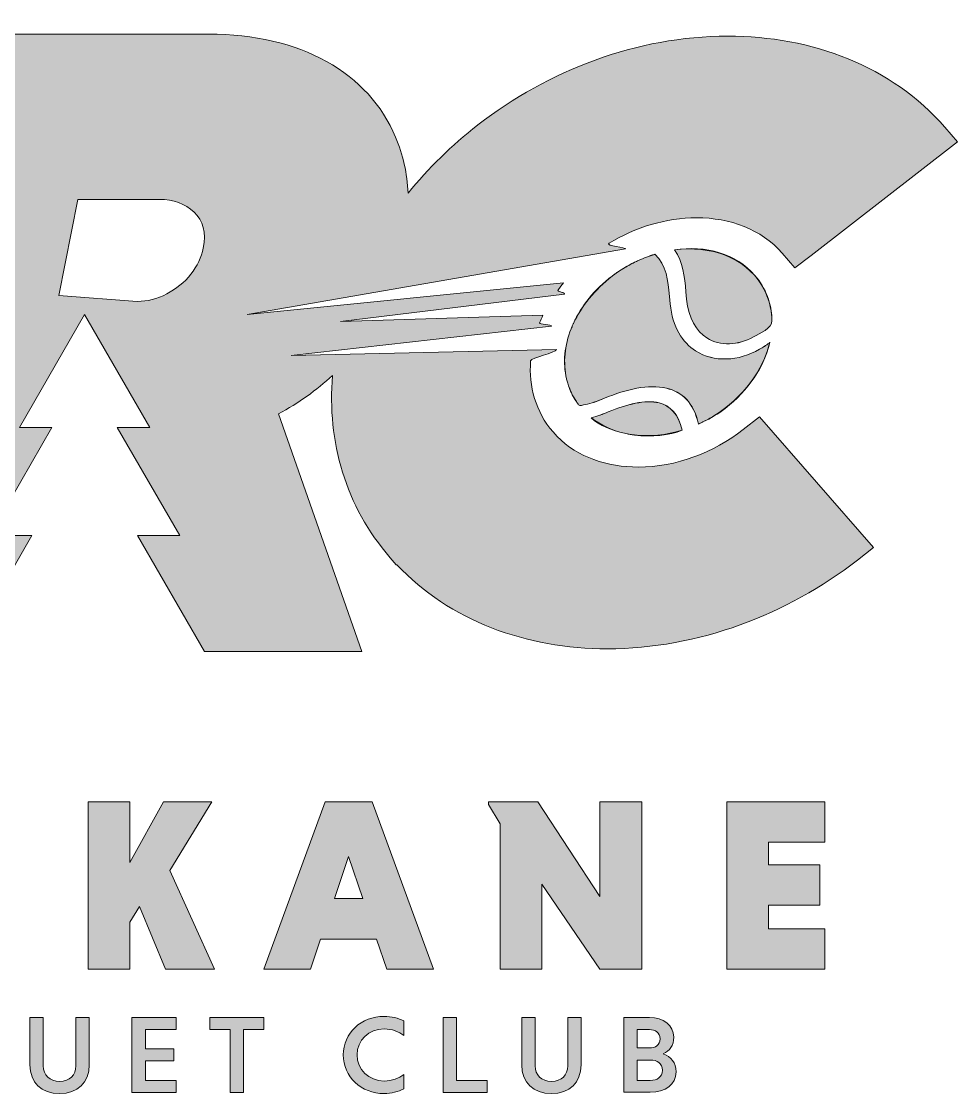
# Model space of a CAD drawing. Extents: x 0 to 523, y 0 to 348.
# Drawn here: x 219.6 to 523.2, y 0.4 to 348.1 of the extents above; entities that cross this region are included whole.
import ezdxf

# ---------------------------------------------------------------- set-up
doc = ezdxf.new("R2010")
doc.units = 0
doc.header["$MEASUREMENT"] = 0
doc.layers.add('Layer 2', color=7, linetype='Continuous', lineweight=0)

# ---------------------------------------------------------------- blocks, each defined once
blk = doc.blocks.new('Block_0')
at = {"layer": 'Layer 2', "true_color": 0x000000, "transparency": 33554687}
h = blk.add_hatch(color=18, dxfattribs=at)
h.dxf.hatch_style = 2
edge = h.paths.add_edge_path()
edge.add_spline(control_points=[(278.6, 274.58), (278.02, 271.63), (276.69, 268.83), (274.58, 266.17), (272.47, 263.51), (269.84, 261.37), (266.76, 259.76), (263.68, 258.15), (260.49, 257.34), (257.22, 257.34), (257.22, 257.34), (231.79, 259.26), (231.79, 259.26), (231.79, 259.26), (237.94, 290.4), (237.94, 290.4), (237.94, 290.4), (264.37, 290.4), (264.37, 290.4), (268.88, 290.4), (272.65, 289.02), (275.64, 286.27), (278.63, 283.51), (279.6, 279.62), (278.6, 274.58), (278.6, 274.58), (278.6, 274.58), (278.6, 274.58)], knot_values=[0, 0, 0, 0, 1, 1, 1, 2, 2, 2, 3, 3, 3, 4, 4, 4, 5, 5, 5, 6, 6, 6, 7, 7, 7, 8, 8, 8, 9, 9, 9, 9], degree=3, periodic=0)
edge = h.paths.add_edge_path()
edge.add_spline(control_points=[(453.63, 215.75), (444.1, 208.34), (432.01, 203.6), (419.66, 203.6), (409.61, 203.6), (400.06, 206.77), (393.33, 213.51), (393.33, 213.51), (392.01, 215.03), (392.01, 215.03), (386.32, 221.56), (384.12, 229.73), (384.74, 238.03), (384.83, 239.2), (392.9, 240.56), (393.1, 241.74), (393.1, 241.74), (307.15, 239.79), (307.15, 239.79), (307.15, 239.79), (391.51, 249.32), (391.51, 249.32), (391.7, 249.84), (387.47, 249.86), (387.67, 250.38), (388, 251.21), (388.37, 252.04), (388.75, 252.86), (388.75, 252.86), (323.06, 250.84), (323.06, 250.84), (323.06, 250.84), (395.74, 259.66), (395.74, 259.66), (396.15, 260.28), (393.19, 260.47), (393.64, 261.08), (394.21, 261.86), (394.8, 262.63), (395.41, 263.38), (395.41, 263.38), (292.87, 253.07), (292.87, 253.07), (292.87, 253.07), (415.55, 274.41), (415.55, 274.41), (415.89, 274.66), (408.87, 275.39), (410.17, 276.18), (418.65, 281.34), (428.55, 284.45), (438.61, 284.45), (449.37, 284.45), (459.51, 280.77), (466.26, 273.02), (466.26, 273.02), (470.41, 268.25), (470.41, 268.25), (470.41, 268.25), (475.71, 272.2), (475.71, 272.2), (475.71, 272.2), (523.17, 309.12), (523.17, 309.12), (523.17, 309.12), (519.04, 313.86), (519.04, 313.86), (501.86, 333.59), (476.1, 343.36), (448.63, 343.36), (419.18, 343.36), (390.45, 332.25), (367.68, 314.59), (367.68, 314.59), (367.56, 314.5), (367.56, 314.5), (359.15, 307.98), (351.56, 300.54), (345.04, 292.4), (344.71, 298.88), (343.36, 304.95), (340.98, 310.59), (336.55, 321.09), (329.05, 329.26), (318.54, 335.15), (308.02, 341.04), (295.29, 343.99), (280.34, 343.99), (280.34, 343.99), (184.47, 343.99), (184.47, 343.99), (184.47, 343.99), (162.23, 231.44), (162.23, 231.44), (161.94, 232.35), (161.61, 233.24), (161.25, 234.11), (157.96, 242.09), (152.2, 248.98), (144.02, 254.73), (135.83, 260.48), (125.05, 265.8), (111.69, 270.74), (111.69, 270.74), (107.55, 272.31), (107.55, 272.31), (101.07, 274.78), (96.43, 276.68), (93.56, 277.96), (90.69, 279.24), (88.57, 280.43), (87.2, 281.57), (85.84, 282.71), (85.45, 283.97), (85.55, 285.42), (85.82, 289.24), (87.47, 290.46), (89.56, 291.98), (91.65, 293.5), (95.03, 294.26), (99.74, 294.26), (107.52, 294.26), (115.03, 292.59), (122.21, 289.27), (123.04, 288.89), (127.09, 286.87), (130.52, 285.16), (130.52, 285.16), (167.42, 331.84), (167.42, 331.84), (162.31, 335.26), (156.88, 338.17), (151.15, 340.58), (139.14, 345.61), (124.63, 348.13), (107.63, 348.13), (90.63, 348.13), (75.32, 345.28), (63.18, 339.58), (51.04, 333.88), (41.64, 326.47), (34.98, 317.35), (28.31, 308.23), (23.9, 298.35), (21.8, 287.71), (18.16, 269.28), (21.5, 255.12), (31.79, 245.24), (42.07, 235.36), (54.92, 228.05), (70.37, 223.3), (79.37, 220.64), (85.91, 218.22), (89.97, 215.99), (94.04, 213.76), (95.79, 212.9), (97.23, 210.19), (98.06, 208.62), (98.14, 206.77), (97.75, 204.78), (96.47, 198.32), (89.64, 195.09), (77.24, 195.09), (68.94, 195.09), (61.25, 196.85), (54.1, 200.31), (51.43, 201.6), (43.85, 205.76), (38.51, 208.98), (38.51, 208.98), (0, 161.7), (0, 161.7), (18.48, 147.27), (41.15, 140.05), (68.03, 140.05), (84.62, 140.05), (99.66, 142.81), (113.15, 148.32), (126.63, 153.83), (137.68, 161.53), (146.24, 171.41), (148.26, 173.74), (150.11, 176.15), (151.79, 178.65), (151.79, 178.65), (144.9, 143.76), (144.9, 143.76), (144.9, 143.76), (169.66, 143.76), (169.66, 143.76), (169.66, 143.76), (182.13, 165.36), (182.13, 165.36), (182.13, 165.36), (175.26, 165.36), (175.26, 165.36), (175.26, 165.36), (188.99, 189.15), (188.99, 189.15), (188.99, 189.15), (202.72, 165.36), (202.72, 165.36), (202.72, 165.36), (195.85, 165.36), (195.85, 165.36), (195.85, 165.36), (204.82, 149.82), (204.82, 149.82), (204.82, 149.82), (223.03, 181.37), (223.03, 181.37), (223.03, 181.37), (209.29, 181.37), (209.29, 181.37), (209.29, 181.37), (229.55, 216.45), (229.55, 216.45), (229.55, 216.45), (218.97, 216.45), (218.97, 216.45), (218.97, 216.45), (240.13, 253.1), (240.13, 253.1), (240.13, 253.1), (261.29, 216.45), (261.29, 216.45), (261.29, 216.45), (250.71, 216.45), (250.71, 216.45), (250.71, 216.45), (270.97, 181.37), (270.97, 181.37), (270.97, 181.37), (257.23, 181.37), (257.23, 181.37), (257.23, 181.37), (278.95, 143.76), (278.95, 143.76), (278.95, 143.76), (330.04, 143.76), (330.04, 143.76), (330.04, 143.76), (303.02, 220.85), (303.02, 220.85), (309.5, 224.4), (315.32, 228.54), (320.48, 233.27), (318.79, 211.93), (324.65, 190.94), (339.24, 174.18), (339.24, 174.18), (341.2, 171.94), (341.2, 171.94), (341.2, 171.94), (341.38, 171.94), (341.38, 171.94), (358.51, 153.73), (383.27, 144.68), (409.66, 144.68), (439.14, 144.68), (467.94, 155.74), (490.71, 173.46), (490.71, 173.46), (495.89, 177.49), (495.89, 177.49), (495.89, 177.49), (458.96, 219.9), (458.96, 219.9), (458.96, 219.9), (453.63, 215.76), (453.63, 215.76), (453.63, 215.76), (453.63, 215.75), (453.63, 215.75)], knot_values=[0, 0, 0, 0, 1, 1, 1, 2, 2, 2, 3, 3, 3, 4, 4, 4, 5, 5, 5, 6, 6, 6, 7, 7, 7, 8, 8, 8, 9, 9, 9, 10, 10, 10, 11, 11, 11, 12, 12, 12, 13, 13, 13, 14, 14, 14, 15, 15, 15, 16, 16, 16, 17, 17, 17, 18, 18, 18, 19, 19, 19, 20, 20, 20, 21, 21, 21, 22, 22, 22, 23, 23, 23, 24, 24, 24, 25, 25, 25, 26, 26, 26, 27, 27, 27, 28, 28, 28, 29, 29, 29, 30, 30, 30, 31, 31, 31, 32, 32, 32, 33, 33, 33, 34, 34, 34, 35, 35, 35, 36, 36, 36, 37, 37, 37, 38, 38, 38, 39, 39, 39, 40, 40, 40, 41, 41, 41, 42, 42, 42, 43, 43, 43, 44, 44, 44, 45, 45, 45, 46, 46, 46, 47, 47, 47, 48, 48, 48, 49, 49, 49, 50, 50, 50, 51, 51, 51, 52, 52, 52, 53, 53, 53, 54, 54, 54, 55, 55, 55, 56, 56, 56, 57, 57, 57, 58, 58, 58, 59, 59, 59, 60, 60, 60, 61, 61, 61, 62, 62, 62, 63, 63, 63, 64, 64, 64, 65, 65, 65, 66, 66, 66, 67, 67, 67, 68, 68, 68, 69, 69, 69, 70, 70, 70, 71, 71, 71, 72, 72, 72, 73, 73, 73, 74, 74, 74, 75, 75, 75, 76, 76, 76, 77, 77, 77, 78, 78, 78, 79, 79, 79, 80, 80, 80, 81, 81, 81, 82, 82, 82, 83, 83, 83, 84, 84, 84, 85, 85, 85, 86, 86, 86, 87, 87, 87, 88, 88, 88, 89, 89, 89, 90, 90, 90, 91, 91, 91, 91], degree=3, periodic=0)
h = blk.add_hatch(color=18, dxfattribs=at)
edge = h.paths.add_edge_path()
edge.add_spline(control_points=[(426.39, 224.41), (421.92, 225.51), (415.95, 223.96), (409.92, 221.49), (408.18, 220.78), (406.33, 220.07), (404.43, 219.55), (404.41, 219.55), (404.38, 219.55), (404.36, 219.53), (407.23, 217.09), (411.06, 215.44), (415.17, 214.55), (415.45, 214.49), (415.72, 214.44), (416, 214.38), (416.12, 214.35), (416.24, 214.32), (416.35, 214.31), (416.58, 214.27), (416.83, 214.23), (417.06, 214.19), (417.5, 214.12), (417.94, 214.05), (418.39, 214), (423.99, 213.27), (429.74, 213.85), (433.9, 215.54), (433.9, 215.54), (433.9, 215.54), (433.92, 215.54), (432.66, 220.88), (429.93, 223.53), (426.39, 224.39), (426.39, 224.39), (426.39, 224.41), (426.39, 224.41)], knot_values=[0, 0, 0, 0, 1, 1, 1, 2, 2, 2, 3, 3, 3, 4, 4, 4, 5, 5, 5, 6, 6, 6, 7, 7, 7, 8, 8, 8, 9, 9, 9, 10, 10, 10, 11, 11, 11, 12, 12, 12, 12], degree=3, periodic=0)
edge = h.paths.add_edge_path()
edge.add_spline(control_points=[(462.26, 244.06), (462.26, 244.06), (462.05, 243.84), (462.05, 243.84), (461.07, 243.09), (460.05, 242.41), (459, 241.8), (455.59, 239.86), (451.88, 238.78), (448.27, 238.66), (444.68, 238.54), (441.19, 239.38), (438.23, 241.28), (433.95, 244.04), (430.76, 249.01), (430, 256.53), (430, 256.53), (429.77, 258.97), (429.77, 258.97), (429.29, 264.32), (428.83, 268.95), (425.06, 272.63), (425.03, 272.63), (424.99, 272.61), (424.97, 272.6), (423.22, 272.03), (421.46, 271.37), (419.71, 270.61), (419.3, 270.42), (418.88, 270.23), (418.46, 270.02), (416.1, 268.89), (413.78, 267.52), (411.62, 265.87), (411.47, 265.77), (411.33, 265.66), (411.19, 265.54), (405.53, 261.09), (401.23, 255.77), (398.62, 250.17), (398.6, 250.12), (398.58, 250.08), (398.56, 250.03), (398.42, 249.74), (398.29, 249.44), (398.17, 249.15), (398.07, 248.92), (397.97, 248.68), (397.88, 248.44), (395.72, 243.06), (395.13, 237.48), (396.4, 232.23), (396.4, 232.19), (396.4, 232.16), (396.42, 232.13), (396.47, 231.93), (396.52, 231.71), (396.59, 231.51), (396.65, 231.3), (396.71, 231.08), (396.77, 230.88), (396.77, 230.85), (396.79, 230.82), (396.8, 230.8), (396.88, 230.52), (396.97, 230.25), (397.07, 229.97), (397.68, 228.21), (398.52, 226.5), (399.59, 224.85), (399.82, 224.49), (400.06, 224.14), (400.32, 223.79), (400.67, 223.3), (401.76, 223.79), (402.41, 223.9), (404.42, 224.23), (406.65, 225.07), (408.7, 225.92), (415.79, 228.82), (422.97, 230.6), (428.77, 229.19), (433.82, 227.95), (437.59, 224.68), (439.17, 217.56), (439.26, 217.61), (439.37, 217.65), (439.46, 217.7), (439.74, 217.83), (440.01, 217.96), (440.29, 218.09), (440.39, 218.15), (440.5, 218.19), (440.61, 218.25), (443.11, 219.46), (445.55, 220.8), (447.84, 222.61), (455.36, 228.52), (460.55, 236.18), (462.28, 244.08), (462.28, 244.08), (462.28, 244.08), (462.28, 244.08), (462.28, 244.08), (462.26, 244.06), (462.26, 244.06)], knot_values=[0, 0, 0, 0, 1, 1, 1, 2, 2, 2, 3, 3, 3, 4, 4, 4, 5, 5, 5, 6, 6, 6, 7, 7, 7, 8, 8, 8, 9, 9, 9, 10, 10, 10, 11, 11, 11, 12, 12, 12, 13, 13, 13, 14, 14, 14, 15, 15, 15, 16, 16, 16, 17, 17, 17, 18, 18, 18, 19, 19, 19, 20, 20, 20, 21, 21, 21, 22, 22, 22, 23, 23, 23, 24, 24, 24, 25, 25, 25, 26, 26, 26, 27, 27, 27, 28, 28, 28, 29, 29, 29, 30, 30, 30, 31, 31, 31, 32, 32, 32, 33, 33, 33, 34, 34, 34, 35, 35, 35, 35], degree=3, periodic=0)
edge = h.paths.add_edge_path()
edge.add_spline(control_points=[(457.43, 265.78), (451.41, 272.84), (441.57, 275.58), (431.37, 274.04), (431.37, 274.04), (431.37, 274.02), (431.39, 274.01), (434.22, 270.04), (434.63, 265.54), (435.09, 260.42), (435.09, 260.42), (435.31, 258.02), (435.31, 258.02), (435.95, 251.75), (438.48, 247.68), (441.88, 245.5), (444.06, 244.1), (446.61, 243.49), (449.23, 243.57), (451.83, 243.65), (454.51, 244.44), (456.97, 245.83), (459.16, 247.08), (463, 248.45), (463, 251.17), (463, 251.17), (463, 251.22), (463, 251.22), (462.91, 256.64), (461.01, 261.59), (457.43, 265.78)], knot_values=[0, 0, 0, 0, 1, 1, 1, 2, 2, 2, 3, 3, 3, 4, 4, 4, 5, 5, 5, 6, 6, 6, 7, 7, 7, 8, 8, 8, 9, 9, 9, 10, 10, 10, 10], degree=3, periodic=0)
h = blk.add_hatch(color=18, dxfattribs=at)
edge = h.paths.add_edge_path()
edge.add_spline(control_points=[(463, 251.22), (463, 251.22), (463, 251.17), (463, 251.17), (463, 248.44), (459.15, 247.07), (456.97, 245.83), (454.51, 244.43), (451.83, 243.65), (449.23, 243.57), (446.61, 243.49), (444.06, 244.1), (441.88, 245.5), (438.48, 247.68), (435.95, 251.76), (435.31, 258.02), (435.31, 258.02), (435.09, 260.42), (435.09, 260.42), (434.63, 265.54), (434.22, 270.05), (431.39, 274.01), (443.1, 275.57), (454.11, 271.62), (459.61, 262.7), (461.77, 259.2), (462.87, 255.28), (463, 251.22), (463, 251.22), (463, 251.22), (463, 251.22)], knot_values=[0, 0, 0, 0, 1, 1, 1, 2, 2, 2, 3, 3, 3, 4, 4, 4, 5, 5, 5, 6, 6, 6, 7, 7, 7, 8, 8, 8, 9, 9, 9, 10, 10, 10, 10], degree=3, periodic=0)
h = blk.add_hatch(color=18, dxfattribs=at)
edge = h.paths.add_edge_path()
edge.add_spline(control_points=[(462.27, 244.06), (460.18, 235.07), (453.79, 226.17), (444.12, 220.2), (442.97, 219.48), (441.79, 218.83), (440.6, 218.24), (440.5, 218.18), (440.39, 218.14), (440.28, 218.08), (440, 217.95), (439.73, 217.82), (439.45, 217.69), (439.36, 217.64), (439.25, 217.6), (439.16, 217.55), (437.58, 224.67), (433.81, 227.94), (428.76, 229.18), (422.96, 230.6), (415.77, 228.82), (408.69, 225.91), (406.63, 225.06), (404.41, 224.22), (402.4, 223.89), (401.76, 223.79), (400.67, 223.28), (400.31, 223.78), (400.06, 224.13), (399.82, 224.48), (399.58, 224.84), (399.45, 225.04), (399.3, 225.22), (399.18, 225.43), (398.29, 226.87), (397.58, 228.4), (397.06, 229.96), (396.96, 230.24), (396.87, 230.51), (396.79, 230.79), (396.79, 230.82), (396.77, 230.85), (396.76, 230.87), (396.7, 231.07), (396.64, 231.29), (396.58, 231.5), (396.51, 231.7), (396.46, 231.92), (396.41, 232.12), (396.41, 232.16), (396.39, 232.19), (396.39, 232.22), (395.2, 237.41), (395.77, 243.02), (397.87, 248.43), (397.96, 248.66), (398.06, 248.9), (398.16, 249.14), (398.28, 249.43), (398.41, 249.73), (398.55, 250.02), (398.57, 250.07), (398.59, 250.11), (398.61, 250.16), (401.19, 255.86), (405.47, 261.23), (411.18, 265.53), (411.32, 265.64), (411.46, 265.75), (411.61, 265.86), (412.59, 266.59), (413.61, 267.28), (414.67, 267.93), (415.91, 268.69), (417.17, 269.39), (418.45, 270.02), (418.87, 270.22), (419.29, 270.42), (419.7, 270.61), (421.44, 271.41), (423.2, 272.07), (424.96, 272.6), (424.99, 272.6), (425.03, 272.62), (425.05, 272.63), (428.82, 268.95), (429.28, 264.32), (429.76, 258.97), (429.76, 258.97), (429.99, 256.53), (429.99, 256.53), (430.75, 249.01), (433.94, 244.04), (438.22, 241.28), (441.18, 239.38), (444.66, 238.54), (448.26, 238.66), (451.86, 238.78), (455.58, 239.86), (458.99, 241.8), (460.04, 242.41), (461.07, 243.08), (462.04, 243.84), (462.04, 243.84), (462.25, 244.06), (462.25, 244.06), (462.25, 244.06), (462.27, 244.06), (462.27, 244.06)], knot_values=[0, 0, 0, 0, 1, 1, 1, 2, 2, 2, 3, 3, 3, 4, 4, 4, 5, 5, 5, 6, 6, 6, 7, 7, 7, 8, 8, 8, 9, 9, 9, 10, 10, 10, 11, 11, 11, 12, 12, 12, 13, 13, 13, 14, 14, 14, 15, 15, 15, 16, 16, 16, 17, 17, 17, 18, 18, 18, 19, 19, 19, 20, 20, 20, 21, 21, 21, 22, 22, 22, 23, 23, 23, 24, 24, 24, 25, 25, 25, 26, 26, 26, 27, 27, 27, 28, 28, 28, 29, 29, 29, 30, 30, 30, 31, 31, 31, 32, 32, 32, 33, 33, 33, 34, 34, 34, 35, 35, 35, 36, 36, 36, 36], degree=3, periodic=0)
h = blk.add_hatch(color=18, dxfattribs=at)
edge = h.paths.add_edge_path()
edge.add_spline(control_points=[(433.93, 215.56), (433.93, 215.56), (433.93, 215.56), (433.91, 215.56), (428.64, 213.94), (423.32, 213.46), (418.4, 214.02), (417.95, 214.07), (417.51, 214.13), (417.07, 214.21), (416.84, 214.25), (416.59, 214.29), (416.36, 214.33), (416.25, 214.33), (416.13, 214.37), (416.01, 214.4), (415.73, 214.46), (415.46, 214.51), (415.18, 214.57), (411.16, 215.48), (407.49, 217.16), (404.44, 219.57), (406.34, 220.08), (408.19, 220.8), (409.93, 221.51), (415.96, 223.99), (421.93, 225.53), (426.4, 224.43), (429.94, 223.56), (432.68, 220.92), (433.93, 215.58), (433.93, 215.58), (433.93, 215.56), (433.93, 215.56)], knot_values=[0, 0, 0, 0, 1, 1, 1, 2, 2, 2, 3, 3, 3, 4, 4, 4, 5, 5, 5, 6, 6, 6, 7, 7, 7, 8, 8, 8, 9, 9, 9, 10, 10, 10, 11, 11, 11, 11], degree=3, periodic=0)
h = blk.add_hatch(color=18, dxfattribs=at)
h.dxf.hatch_style = 2
edge = h.paths.add_edge_path()
edge.add_spline(control_points=[(241.26, 95.03), (241.26, 95.03), (254.83, 95.03), (254.83, 95.03), (254.83, 95.03), (254.83, 75.39), (254.83, 75.39), (254.83, 75.39), (265.69, 95.03), (265.69, 95.03), (265.69, 95.03), (281.42, 95.03), (281.42, 95.03), (281.42, 95.03), (267.77, 72.75), (267.77, 72.75), (267.77, 72.75), (282.22, 40.73), (282.22, 40.73), (282.22, 40.73), (266.41, 40.73), (266.41, 40.73), (266.41, 40.73), (257.95, 61.09), (257.95, 61.09), (257.95, 61.09), (254.84, 56.06), (254.84, 56.06), (254.84, 56.06), (254.84, 40.73), (254.84, 40.73), (254.84, 40.73), (241.27, 40.73), (241.27, 40.73), (241.27, 40.73), (241.27, 95.03), (241.27, 95.03), (241.27, 95.03), (241.26, 95.03), (241.26, 95.03)], knot_values=[0, 0, 0, 0, 1, 1, 1, 2, 2, 2, 3, 3, 3, 4, 4, 4, 5, 5, 5, 6, 6, 6, 7, 7, 7, 8, 8, 8, 9, 9, 9, 10, 10, 10, 11, 11, 11, 12, 12, 12, 13, 13, 13, 13], degree=3, periodic=0)
h = blk.add_hatch(color=18, dxfattribs=at)
h.dxf.hatch_style = 2
edge = h.paths.add_edge_path()
edge.add_spline(control_points=[(321.11, 63.65), (321.11, 63.65), (330.37, 63.65), (330.37, 63.65), (330.37, 63.65), (325.74, 77.3), (325.74, 77.3), (325.74, 77.3), (321.11, 63.65), (321.11, 63.65)], knot_values=[0, 0, 0, 0, 1, 1, 1, 2, 2, 2, 3, 3, 3, 3], degree=3, periodic=0)
edge = h.paths.add_edge_path()
edge.add_spline(control_points=[(334.76, 50.55), (334.76, 50.55), (316.63, 50.55), (316.63, 50.55), (316.63, 50.55), (313.36, 40.73), (313.36, 40.73), (313.36, 40.73), (298.19, 40.73), (298.19, 40.73), (298.19, 40.73), (318.15, 95.03), (318.15, 95.03), (318.15, 95.03), (333.32, 95.03), (333.32, 95.03), (333.32, 95.03), (353.28, 40.73), (353.28, 40.73), (353.28, 40.73), (338.11, 40.73), (338.11, 40.73), (338.11, 40.73), (334.76, 50.55), (334.76, 50.55), (334.76, 50.55), (334.76, 50.55), (334.76, 50.55)], knot_values=[0, 0, 0, 0, 1, 1, 1, 2, 2, 2, 3, 3, 3, 4, 4, 4, 5, 5, 5, 6, 6, 6, 7, 7, 7, 8, 8, 8, 9, 9, 9, 9], degree=3, periodic=0)
h = blk.add_hatch(color=18, dxfattribs=at)
h.dxf.hatch_style = 2
edge = h.paths.add_edge_path()
edge.add_spline(control_points=[(388.42, 68.36), (388.42, 68.36), (388.42, 40.73), (388.42, 40.73), (388.42, 40.73), (374.85, 40.73), (374.85, 40.73), (374.85, 40.73), (374.85, 87.92), (374.85, 87.92), (374.85, 87.92), (371.1, 94.15), (371.1, 94.15), (371.1, 94.15), (371.1, 95.03), (371.1, 95.03), (371.1, 95.03), (387.07, 95.03), (387.07, 95.03), (387.07, 95.03), (407.19, 64.37), (407.19, 64.37), (407.19, 64.37), (407.19, 95.03), (407.19, 95.03), (407.19, 95.03), (420.76, 95.03), (420.76, 95.03), (420.76, 95.03), (420.76, 40.73), (420.76, 40.73), (420.76, 40.73), (407.19, 40.73), (407.19, 40.73), (407.19, 40.73), (388.43, 68.36), (388.43, 68.36), (388.43, 68.36), (388.42, 68.36), (388.42, 68.36)], knot_values=[0, 0, 0, 0, 1, 1, 1, 2, 2, 2, 3, 3, 3, 4, 4, 4, 5, 5, 5, 6, 6, 6, 7, 7, 7, 8, 8, 8, 9, 9, 9, 10, 10, 10, 11, 11, 11, 12, 12, 12, 13, 13, 13, 13], degree=3, periodic=0)
h = blk.add_hatch(color=18, dxfattribs=at)
h.dxf.hatch_style = 2
edge = h.paths.add_edge_path()
edge.add_spline(control_points=[(448.32, 40.73), (448.32, 40.73), (448.32, 95.03), (448.32, 95.03), (448.32, 95.03), (480.1, 95.03), (480.1, 95.03), (480.1, 95.03), (480.1, 81.93), (480.1, 81.93), (480.1, 81.93), (461.89, 81.93), (461.89, 81.93), (461.89, 81.93), (461.89, 74.66), (461.89, 74.66), (461.89, 74.66), (478.5, 74.66), (478.5, 74.66), (478.5, 74.66), (478.5, 61.57), (478.5, 61.57), (478.5, 61.57), (461.89, 61.57), (461.89, 61.57), (461.89, 61.57), (461.89, 53.82), (461.89, 53.82), (461.89, 53.82), (480.1, 53.82), (480.1, 53.82), (480.1, 53.82), (480.1, 40.72), (480.1, 40.72), (480.1, 40.72), (448.32, 40.72), (448.32, 40.72), (448.32, 40.72), (448.32, 40.73), (448.32, 40.73)], knot_values=[0, 0, 0, 0, 1, 1, 1, 2, 2, 2, 3, 3, 3, 4, 4, 4, 5, 5, 5, 6, 6, 6, 7, 7, 7, 8, 8, 8, 9, 9, 9, 10, 10, 10, 11, 11, 11, 12, 12, 12, 13, 13, 13, 13], degree=3, periodic=0)
h = blk.add_hatch(color=18, dxfattribs=at)
h.dxf.hatch_style = 2
edge = h.paths.add_edge_path()
edge.add_spline(control_points=[(241.62, 25.07), (241.62, 25.07), (241.62, 9.7), (241.62, 9.7), (241.62, 3.96), (237.9, 0.43), (232.01, 0.43), (226.12, 0.43), (222.4, 3.96), (222.4, 9.7), (222.4, 9.7), (222.4, 25.07), (222.4, 25.07), (222.4, 25.07), (226.73, 25.07), (226.73, 25.07), (226.73, 25.07), (226.73, 9.41), (226.73, 9.41), (226.73, 6.41), (228.82, 4.38), (232.05, 4.38), (235.28, 4.38), (237.29, 6.41), (237.29, 9.41), (237.29, 9.41), (237.29, 25.07), (237.29, 25.07), (237.29, 25.07), (241.62, 25.07), (241.62, 25.07), (241.62, 25.07), (241.62, 25.07), (241.62, 25.07)], knot_values=[0, 0, 0, 0, 1, 1, 1, 2, 2, 2, 3, 3, 3, 4, 4, 4, 5, 5, 5, 6, 6, 6, 7, 7, 7, 8, 8, 8, 9, 9, 9, 10, 10, 10, 11, 11, 11, 11], degree=3, periodic=0)
h = blk.add_hatch(color=18, dxfattribs=at)
h.dxf.hatch_style = 2
edge = h.paths.add_edge_path()
edge.add_spline(control_points=[(255.49, 0.82), (255.49, 0.82), (255.49, 25.07), (255.49, 25.07), (255.49, 25.07), (269.78, 25.07), (269.78, 25.07), (269.78, 25.07), (269.78, 21.18), (269.78, 21.18), (269.78, 21.18), (259.83, 21.18), (259.83, 21.18), (259.83, 21.18), (259.83, 14.97), (259.83, 14.97), (259.83, 14.97), (269.02, 14.97), (269.02, 14.97), (269.02, 14.97), (269.02, 11.08), (269.02, 11.08), (269.02, 11.08), (259.83, 11.08), (259.83, 11.08), (259.83, 11.08), (259.83, 4.7), (259.83, 4.7), (259.83, 4.7), (269.78, 4.7), (269.78, 4.7), (269.78, 4.7), (269.78, 0.81), (269.78, 0.81), (269.78, 0.81), (255.49, 0.81), (255.49, 0.81), (255.49, 0.81), (255.49, 0.82), (255.49, 0.82)], knot_values=[0, 0, 0, 0, 1, 1, 1, 2, 2, 2, 3, 3, 3, 4, 4, 4, 5, 5, 5, 6, 6, 6, 7, 7, 7, 8, 8, 8, 9, 9, 9, 10, 10, 10, 11, 11, 11, 12, 12, 12, 13, 13, 13, 13], degree=3, periodic=0)
h = blk.add_hatch(color=18, dxfattribs=at)
h.dxf.hatch_style = 2
edge = h.paths.add_edge_path()
edge.add_spline(control_points=[(287.3, 21.18), (287.3, 21.18), (280.73, 21.18), (280.73, 21.18), (280.73, 21.18), (280.73, 25.07), (280.73, 25.07), (280.73, 25.07), (298.21, 25.07), (298.21, 25.07), (298.21, 25.07), (298.21, 21.18), (298.21, 21.18), (298.21, 21.18), (291.64, 21.18), (291.64, 21.18), (291.64, 21.18), (291.64, 0.82), (291.64, 0.82), (291.64, 0.82), (287.31, 0.82), (287.31, 0.82), (287.31, 0.82), (287.31, 21.18), (287.31, 21.18), (287.31, 21.18), (287.3, 21.18), (287.3, 21.18)], knot_values=[0, 0, 0, 0, 1, 1, 1, 2, 2, 2, 3, 3, 3, 4, 4, 4, 5, 5, 5, 6, 6, 6, 7, 7, 7, 8, 8, 8, 9, 9, 9, 9], degree=3, periodic=0)
h = blk.add_hatch(color=18, dxfattribs=at)
h.dxf.hatch_style = 2
edge = h.paths.add_edge_path()
edge.add_spline(control_points=[(343.61, 1.93), (341.79, 1), (339.62, 0.43), (337.3, 0.43), (329.74, 0.43), (324, 5.85), (324, 12.95), (324, 20.05), (329.74, 25.47), (337.3, 25.47), (339.62, 25.47), (341.78, 24.9), (343.61, 23.97), (343.61, 23.97), (343.61, 19.26), (343.61, 19.26), (342.05, 20.54), (339.81, 21.4), (337.3, 21.4), (332.25, 21.4), (328.45, 17.66), (328.45, 12.95), (328.45, 8.24), (332.25, 4.5), (337.3, 4.5), (339.81, 4.5), (342.09, 5.36), (343.61, 6.6), (343.61, 6.6), (343.61, 1.93), (343.61, 1.93), (343.61, 1.93), (343.61, 1.93), (343.61, 1.93)], knot_values=[0, 0, 0, 0, 1, 1, 1, 2, 2, 2, 3, 3, 3, 4, 4, 4, 5, 5, 5, 6, 6, 6, 7, 7, 7, 8, 8, 8, 9, 9, 9, 10, 10, 10, 11, 11, 11, 11], degree=3, periodic=0)
h = blk.add_hatch(color=18, dxfattribs=at)
h.dxf.hatch_style = 2
edge = h.paths.add_edge_path()
edge.add_spline(control_points=[(356.41, 0.82), (356.41, 0.82), (356.41, 25.07), (356.41, 25.07), (356.41, 25.07), (360.74, 25.07), (360.74, 25.07), (360.74, 25.07), (360.74, 4.71), (360.74, 4.71), (360.74, 4.71), (370.69, 4.71), (370.69, 4.71), (370.69, 4.71), (370.69, 0.82), (370.69, 0.82), (370.69, 0.82), (356.4, 0.82), (356.4, 0.82), (356.4, 0.82), (356.41, 0.82), (356.41, 0.82)], knot_values=[0, 0, 0, 0, 1, 1, 1, 2, 2, 2, 3, 3, 3, 4, 4, 4, 5, 5, 5, 6, 6, 6, 7, 7, 7, 7], degree=3, periodic=0)
h = blk.add_hatch(color=18, dxfattribs=at)
h.dxf.hatch_style = 2
edge = h.paths.add_edge_path()
edge.add_spline(control_points=[(401.1, 25.07), (401.1, 25.07), (401.1, 9.7), (401.1, 9.7), (401.1, 3.96), (397.38, 0.43), (391.49, 0.43), (385.6, 0.43), (381.88, 3.96), (381.88, 9.7), (381.88, 9.7), (381.88, 25.07), (381.88, 25.07), (381.88, 25.07), (386.21, 25.07), (386.21, 25.07), (386.21, 25.07), (386.21, 9.41), (386.21, 9.41), (386.21, 6.41), (388.3, 4.38), (391.53, 4.38), (394.76, 4.38), (396.77, 6.41), (396.77, 9.41), (396.77, 9.41), (396.77, 25.07), (396.77, 25.07), (396.77, 25.07), (401.1, 25.07), (401.1, 25.07)], knot_values=[0, 0, 0, 0, 1, 1, 1, 2, 2, 2, 3, 3, 3, 4, 4, 4, 5, 5, 5, 6, 6, 6, 7, 7, 7, 8, 8, 8, 9, 9, 9, 10, 10, 10, 10], degree=3, periodic=0)
h = blk.add_hatch(color=18, dxfattribs=at)
h.dxf.hatch_style = 2
edge = h.paths.add_edge_path()
edge.add_spline(control_points=[(423.55, 11.3), (423.55, 11.3), (419.29, 11.3), (419.29, 11.3), (419.29, 11.3), (419.29, 4.7), (419.29, 4.7), (419.29, 4.7), (423.55, 4.7), (423.55, 4.7), (425.72, 4.7), (427.46, 5.73), (427.46, 7.98), (427.46, 10.23), (425.71, 11.3), (423.55, 11.3)], knot_values=[0, 0, 0, 0, 1, 1, 1, 2, 2, 2, 3, 3, 3, 4, 4, 4, 5, 5, 5, 5], degree=3, periodic=0)
edge = h.paths.add_edge_path()
edge.add_spline(control_points=[(423.25, 21.18), (423.25, 21.18), (419.3, 21.18), (419.3, 21.18), (419.3, 21.18), (419.3, 15.22), (419.3, 15.22), (419.3, 15.22), (423.25, 15.22), (423.25, 15.22), (425.15, 15.22), (426.71, 16.11), (426.71, 18.18), (426.71, 20.25), (425.15, 21.18), (423.25, 21.18)], knot_values=[0, 0, 0, 0, 1, 1, 1, 2, 2, 2, 3, 3, 3, 4, 4, 4, 5, 5, 5, 5], degree=3, periodic=0)
edge = h.paths.add_edge_path()
edge.add_spline(control_points=[(414.97, 25.07), (414.97, 25.07), (423.25, 25.07), (423.25, 25.07), (427.81, 25.07), (431.15, 22.57), (431.15, 18.69), (431.15, 16.02), (429.82, 14.23), (427.77, 13.31), (430.24, 12.35), (431.91, 10.42), (431.91, 7.46), (431.91, 3.39), (428.38, 0.83), (423.55, 0.83), (423.55, 0.83), (414.96, 0.83), (414.96, 0.83), (414.96, 0.83), (414.96, 25.08), (414.96, 25.08), (414.96, 25.08), (414.97, 25.07), (414.97, 25.07)], knot_values=[0, 0, 0, 0, 1, 1, 1, 2, 2, 2, 3, 3, 3, 4, 4, 4, 5, 5, 5, 6, 6, 6, 7, 7, 7, 8, 8, 8, 8], degree=3, periodic=0)
at = {"layer": 'Layer 2'}
for points, knots in [([(453.63, 215.75), (444.1, 208.34), (432.01, 203.6), (419.66, 203.6), (409.61, 203.6), (400.06, 206.77), (393.33, 213.51), (393.33, 213.51), (392.01, 215.03), (392.01, 215.03), (386.32, 221.56), (384.12, 229.73), (384.74, 238.03), (384.83, 239.2), (392.9, 240.56), (393.1, 241.74), (393.1, 241.74), (307.15, 239.79), (307.15, 239.79), (307.15, 239.79), (391.51, 249.32), (391.51, 249.32), (391.7, 249.84), (387.47, 249.86), (387.67, 250.38), (388, 251.21), (388.37, 252.04), (388.75, 252.86), (388.75, 252.86), (323.06, 250.84), (323.06, 250.84), (323.06, 250.84), (395.74, 259.66), (395.74, 259.66), (396.15, 260.28), (393.19, 260.47), (393.64, 261.08), (394.21, 261.86), (394.8, 262.63), (395.41, 263.38), (395.41, 263.38), (292.87, 253.07), (292.87, 253.07), (292.87, 253.07), (415.55, 274.41), (415.55, 274.41), (415.89, 274.66), (408.87, 275.39), (410.17, 276.18), (418.65, 281.34), (428.55, 284.45), (438.61, 284.45), (449.37, 284.45), (459.51, 280.77), (466.26, 273.02), (466.26, 273.02), (470.41, 268.25), (470.41, 268.25), (470.41, 268.25), (475.71, 272.2), (475.71, 272.2), (475.71, 272.2), (523.17, 309.12), (523.17, 309.12), (523.17, 309.12), (519.04, 313.86), (519.04, 313.86), (501.86, 333.59), (476.1, 343.36), (448.63, 343.36), (419.18, 343.36), (390.45, 332.25), (367.68, 314.59), (367.68, 314.59), (367.56, 314.5), (367.56, 314.5), (359.15, 307.98), (351.56, 300.54), (345.04, 292.4), (344.71, 298.88), (343.36, 304.95), (340.98, 310.59), (336.55, 321.09), (329.05, 329.26), (318.54, 335.15), (308.02, 341.04), (295.29, 343.99), (280.34, 343.99), (280.34, 343.99), (184.47, 343.99), (184.47, 343.99), (184.47, 343.99), (162.23, 231.44), (162.23, 231.44), (161.94, 232.35), (161.61, 233.24), (161.25, 234.11), (157.96, 242.09), (152.2, 248.98), (144.02, 254.73), (135.83, 260.48), (125.05, 265.8), (111.69, 270.74), (111.69, 270.74), (107.55, 272.31), (107.55, 272.31), (101.07, 274.78), (96.43, 276.68), (93.56, 277.96), (90.69, 279.24), (88.57, 280.43), (87.2, 281.57), (85.84, 282.71), (85.45, 283.97), (85.55, 285.42), (85.82, 289.24), (87.47, 290.46), (89.56, 291.98), (91.65, 293.5), (95.03, 294.26), (99.74, 294.26), (107.52, 294.26), (115.03, 292.59), (122.21, 289.27), (123.04, 288.89), (127.09, 286.87), (130.52, 285.16), (130.52, 285.16), (167.42, 331.84), (167.42, 331.84), (162.31, 335.26), (156.88, 338.17), (151.15, 340.58), (139.14, 345.61), (124.63, 348.13), (107.63, 348.13), (90.63, 348.13), (75.32, 345.28), (63.18, 339.58), (51.04, 333.88), (41.64, 326.47), (34.98, 317.35), (28.31, 308.23), (23.9, 298.35), (21.8, 287.71), (18.16, 269.28), (21.5, 255.12), (31.79, 245.24), (42.07, 235.36), (54.92, 228.05), (70.37, 223.3), (79.37, 220.64), (85.91, 218.22), (89.97, 215.99), (94.04, 213.76), (95.79, 212.9), (97.23, 210.19), (98.06, 208.62), (98.14, 206.77), (97.75, 204.78), (96.47, 198.32), (89.64, 195.09), (77.24, 195.09), (68.94, 195.09), (61.25, 196.85), (54.1, 200.31), (51.43, 201.6), (43.85, 205.76), (38.51, 208.98), (38.51, 208.98), (0, 161.7), (0, 161.7), (18.48, 147.27), (41.15, 140.05), (68.03, 140.05), (84.62, 140.05), (99.66, 142.81), (113.15, 148.32), (126.63, 153.83), (137.68, 161.53), (146.24, 171.41), (148.26, 173.74), (150.11, 176.15), (151.79, 178.65), (151.79, 178.65), (144.9, 143.76), (144.9, 143.76), (144.9, 143.76), (169.66, 143.76), (169.66, 143.76), (169.66, 143.76), (182.13, 165.36), (182.13, 165.36), (182.13, 165.36), (175.26, 165.36), (175.26, 165.36), (175.26, 165.36), (188.99, 189.15), (188.99, 189.15), (188.99, 189.15), (202.72, 165.36), (202.72, 165.36), (202.72, 165.36), (195.85, 165.36), (195.85, 165.36), (195.85, 165.36), (204.82, 149.82), (204.82, 149.82), (204.82, 149.82), (223.03, 181.37), (223.03, 181.37), (223.03, 181.37), (209.29, 181.37), (209.29, 181.37), (209.29, 181.37), (229.55, 216.45), (229.55, 216.45), (229.55, 216.45), (218.97, 216.45), (218.97, 216.45), (218.97, 216.45), (240.13, 253.1), (240.13, 253.1), (240.13, 253.1), (261.29, 216.45), (261.29, 216.45), (261.29, 216.45), (250.71, 216.45), (250.71, 216.45), (250.71, 216.45), (270.97, 181.37), (270.97, 181.37), (270.97, 181.37), (257.23, 181.37), (257.23, 181.37), (257.23, 181.37), (278.95, 143.76), (278.95, 143.76), (278.95, 143.76), (330.04, 143.76), (330.04, 143.76), (330.04, 143.76), (303.02, 220.85), (303.02, 220.85), (309.5, 224.4), (315.32, 228.54), (320.48, 233.27), (318.79, 211.93), (324.65, 190.94), (339.24, 174.18), (339.24, 174.18), (341.2, 171.94), (341.2, 171.94), (341.2, 171.94), (341.38, 171.94), (341.38, 171.94), (358.51, 153.73), (383.27, 144.68), (409.66, 144.68), (439.14, 144.68), (467.94, 155.74), (490.71, 173.46), (490.71, 173.46), (495.89, 177.49), (495.89, 177.49), (495.89, 177.49), (458.96, 219.9), (458.96, 219.9), (458.96, 219.9), (453.63, 215.76), (453.63, 215.76), (453.63, 215.76), (453.63, 215.75), (453.63, 215.75)], [0, 0, 0, 0, 1, 1, 1, 2, 2, 2, 3, 3, 3, 4, 4, 4, 5, 5, 5, 6, 6, 6, 7, 7, 7, 8, 8, 8, 9, 9, 9, 10, 10, 10, 11, 11, 11, 12, 12, 12, 13, 13, 13, 14, 14, 14, 15, 15, 15, 16, 16, 16, 17, 17, 17, 18, 18, 18, 19, 19, 19, 20, 20, 20, 21, 21, 21, 22, 22, 22, 23, 23, 23, 24, 24, 24, 25, 25, 25, 26, 26, 26, 27, 27, 27, 28, 28, 28, 29, 29, 29, 30, 30, 30, 31, 31, 31, 32, 32, 32, 33, 33, 33, 34, 34, 34, 35, 35, 35, 36, 36, 36, 37, 37, 37, 38, 38, 38, 39, 39, 39, 40, 40, 40, 41, 41, 41, 42, 42, 42, 43, 43, 43, 44, 44, 44, 45, 45, 45, 46, 46, 46, 47, 47, 47, 48, 48, 48, 49, 49, 49, 50, 50, 50, 51, 51, 51, 52, 52, 52, 53, 53, 53, 54, 54, 54, 55, 55, 55, 56, 56, 56, 57, 57, 57, 58, 58, 58, 59, 59, 59, 60, 60, 60, 61, 61, 61, 62, 62, 62, 63, 63, 63, 64, 64, 64, 65, 65, 65, 66, 66, 66, 67, 67, 67, 68, 68, 68, 69, 69, 69, 70, 70, 70, 71, 71, 71, 72, 72, 72, 73, 73, 73, 74, 74, 74, 75, 75, 75, 76, 76, 76, 77, 77, 77, 78, 78, 78, 79, 79, 79, 80, 80, 80, 81, 81, 81, 82, 82, 82, 83, 83, 83, 84, 84, 84, 85, 85, 85, 86, 86, 86, 87, 87, 87, 88, 88, 88, 89, 89, 89, 90, 90, 90, 91, 91, 91, 91]), ([(278.6, 274.58), (278.02, 271.63), (276.69, 268.83), (274.58, 266.17), (272.47, 263.51), (269.84, 261.37), (266.76, 259.76), (263.68, 258.15), (260.49, 257.34), (257.22, 257.34), (257.22, 257.34), (231.79, 259.26), (231.79, 259.26), (231.79, 259.26), (237.94, 290.4), (237.94, 290.4), (237.94, 290.4), (264.37, 290.4), (264.37, 290.4), (268.88, 290.4), (272.65, 289.02), (275.64, 286.27), (278.63, 283.51), (279.6, 279.62), (278.6, 274.58), (278.6, 274.58), (278.6, 274.58), (278.6, 274.58)], [0, 0, 0, 0, 1, 1, 1, 2, 2, 2, 3, 3, 3, 4, 4, 4, 5, 5, 5, 6, 6, 6, 7, 7, 7, 8, 8, 8, 9, 9, 9, 9]), ([(457.43, 265.78), (451.41, 272.84), (441.57, 275.58), (431.37, 274.04), (431.37, 274.04), (431.37, 274.02), (431.39, 274.01), (434.22, 270.04), (434.63, 265.54), (435.09, 260.42), (435.09, 260.42), (435.31, 258.02), (435.31, 258.02), (435.95, 251.75), (438.48, 247.68), (441.88, 245.5), (444.06, 244.1), (446.61, 243.49), (449.23, 243.57), (451.83, 243.65), (454.51, 244.44), (456.97, 245.83), (459.16, 247.08), (463, 248.45), (463, 251.17), (463, 251.17), (463, 251.22), (463, 251.22), (462.91, 256.64), (461.01, 261.59), (457.43, 265.78)], [0, 0, 0, 0, 1, 1, 1, 2, 2, 2, 3, 3, 3, 4, 4, 4, 5, 5, 5, 6, 6, 6, 7, 7, 7, 8, 8, 8, 9, 9, 9, 10, 10, 10, 10]), ([(463, 251.22), (463, 251.22), (463, 251.17), (463, 251.17), (463, 248.44), (459.15, 247.07), (456.97, 245.83), (454.51, 244.43), (451.83, 243.65), (449.23, 243.57), (446.61, 243.49), (444.06, 244.1), (441.88, 245.5), (438.48, 247.68), (435.95, 251.76), (435.31, 258.02), (435.31, 258.02), (435.09, 260.42), (435.09, 260.42), (434.63, 265.54), (434.22, 270.05), (431.39, 274.01), (443.1, 275.57), (454.11, 271.62), (459.61, 262.7), (461.77, 259.2), (462.87, 255.28), (463, 251.22), (463, 251.22), (463, 251.22), (463, 251.22)], [0, 0, 0, 0, 1, 1, 1, 2, 2, 2, 3, 3, 3, 4, 4, 4, 5, 5, 5, 6, 6, 6, 7, 7, 7, 8, 8, 8, 9, 9, 9, 10, 10, 10, 10]), ([(462.26, 244.06), (462.26, 244.06), (462.05, 243.84), (462.05, 243.84), (461.07, 243.09), (460.05, 242.41), (459, 241.8), (455.59, 239.86), (451.88, 238.78), (448.27, 238.66), (444.68, 238.54), (441.19, 239.38), (438.23, 241.28), (433.95, 244.04), (430.76, 249.01), (430, 256.53), (430, 256.53), (429.77, 258.97), (429.77, 258.97), (429.29, 264.32), (428.83, 268.95), (425.06, 272.63), (425.03, 272.63), (424.99, 272.61), (424.97, 272.6), (423.22, 272.03), (421.46, 271.37), (419.71, 270.61), (419.3, 270.42), (418.88, 270.23), (418.46, 270.02), (416.1, 268.89), (413.78, 267.52), (411.62, 265.87), (411.47, 265.77), (411.33, 265.66), (411.19, 265.54), (405.53, 261.09), (401.23, 255.77), (398.62, 250.17), (398.6, 250.12), (398.58, 250.08), (398.56, 250.03), (398.42, 249.74), (398.29, 249.44), (398.17, 249.15), (398.07, 248.92), (397.97, 248.68), (397.88, 248.44), (395.72, 243.06), (395.13, 237.48), (396.4, 232.23), (396.4, 232.19), (396.4, 232.16), (396.42, 232.13), (396.47, 231.93), (396.52, 231.71), (396.59, 231.51), (396.65, 231.3), (396.71, 231.08), (396.77, 230.88), (396.77, 230.85), (396.79, 230.82), (396.8, 230.8), (396.88, 230.52), (396.97, 230.25), (397.07, 229.97), (397.68, 228.21), (398.52, 226.5), (399.59, 224.85), (399.82, 224.49), (400.06, 224.14), (400.32, 223.79), (400.67, 223.3), (401.76, 223.79), (402.41, 223.9), (404.42, 224.23), (406.65, 225.07), (408.7, 225.92), (415.79, 228.82), (422.97, 230.6), (428.77, 229.19), (433.82, 227.95), (437.59, 224.68), (439.17, 217.56), (439.26, 217.61), (439.37, 217.65), (439.46, 217.7), (439.74, 217.83), (440.01, 217.96), (440.29, 218.09), (440.39, 218.15), (440.5, 218.19), (440.61, 218.25), (443.11, 219.46), (445.55, 220.8), (447.84, 222.61), (455.36, 228.52), (460.55, 236.18), (462.28, 244.08), (462.28, 244.08), (462.28, 244.08), (462.28, 244.08), (462.28, 244.08), (462.26, 244.06), (462.26, 244.06)], [0, 0, 0, 0, 1, 1, 1, 2, 2, 2, 3, 3, 3, 4, 4, 4, 5, 5, 5, 6, 6, 6, 7, 7, 7, 8, 8, 8, 9, 9, 9, 10, 10, 10, 11, 11, 11, 12, 12, 12, 13, 13, 13, 14, 14, 14, 15, 15, 15, 16, 16, 16, 17, 17, 17, 18, 18, 18, 19, 19, 19, 20, 20, 20, 21, 21, 21, 22, 22, 22, 23, 23, 23, 24, 24, 24, 25, 25, 25, 26, 26, 26, 27, 27, 27, 28, 28, 28, 29, 29, 29, 30, 30, 30, 31, 31, 31, 32, 32, 32, 33, 33, 33, 34, 34, 34, 35, 35, 35, 35]), ([(462.27, 244.06), (460.18, 235.07), (453.79, 226.17), (444.12, 220.2), (442.97, 219.48), (441.79, 218.83), (440.6, 218.24), (440.5, 218.18), (440.39, 218.14), (440.28, 218.08), (440, 217.95), (439.73, 217.82), (439.45, 217.69), (439.36, 217.64), (439.25, 217.6), (439.16, 217.55), (437.58, 224.67), (433.81, 227.94), (428.76, 229.18), (422.96, 230.6), (415.77, 228.82), (408.69, 225.91), (406.63, 225.06), (404.41, 224.22), (402.4, 223.89), (401.76, 223.79), (400.67, 223.28), (400.31, 223.78), (400.06, 224.13), (399.82, 224.48), (399.58, 224.84), (399.45, 225.04), (399.3, 225.22), (399.18, 225.43), (398.29, 226.87), (397.58, 228.4), (397.06, 229.96), (396.96, 230.24), (396.87, 230.51), (396.79, 230.79), (396.79, 230.82), (396.77, 230.85), (396.76, 230.87), (396.7, 231.07), (396.64, 231.29), (396.58, 231.5), (396.51, 231.7), (396.46, 231.92), (396.41, 232.12), (396.41, 232.16), (396.39, 232.19), (396.39, 232.22), (395.2, 237.41), (395.77, 243.02), (397.87, 248.43), (397.96, 248.66), (398.06, 248.9), (398.16, 249.14), (398.28, 249.43), (398.41, 249.73), (398.55, 250.02), (398.57, 250.07), (398.59, 250.11), (398.61, 250.16), (401.19, 255.86), (405.47, 261.23), (411.18, 265.53), (411.32, 265.64), (411.46, 265.75), (411.61, 265.86), (412.59, 266.59), (413.61, 267.28), (414.67, 267.93), (415.91, 268.69), (417.17, 269.39), (418.45, 270.02), (418.87, 270.22), (419.29, 270.42), (419.7, 270.61), (421.44, 271.41), (423.2, 272.07), (424.96, 272.6), (424.99, 272.6), (425.03, 272.62), (425.05, 272.63), (428.82, 268.95), (429.28, 264.32), (429.76, 258.97), (429.76, 258.97), (429.99, 256.53), (429.99, 256.53), (430.75, 249.01), (433.94, 244.04), (438.22, 241.28), (441.18, 239.38), (444.66, 238.54), (448.26, 238.66), (451.86, 238.78), (455.58, 239.86), (458.99, 241.8), (460.04, 242.41), (461.07, 243.08), (462.04, 243.84), (462.04, 243.84), (462.25, 244.06), (462.25, 244.06), (462.25, 244.06), (462.27, 244.06), (462.27, 244.06)], [0, 0, 0, 0, 1, 1, 1, 2, 2, 2, 3, 3, 3, 4, 4, 4, 5, 5, 5, 6, 6, 6, 7, 7, 7, 8, 8, 8, 9, 9, 9, 10, 10, 10, 11, 11, 11, 12, 12, 12, 13, 13, 13, 14, 14, 14, 15, 15, 15, 16, 16, 16, 17, 17, 17, 18, 18, 18, 19, 19, 19, 20, 20, 20, 21, 21, 21, 22, 22, 22, 23, 23, 23, 24, 24, 24, 25, 25, 25, 26, 26, 26, 27, 27, 27, 28, 28, 28, 29, 29, 29, 30, 30, 30, 31, 31, 31, 32, 32, 32, 33, 33, 33, 34, 34, 34, 35, 35, 35, 36, 36, 36, 36]), ([(426.39, 224.41), (421.92, 225.51), (415.95, 223.96), (409.92, 221.49), (408.18, 220.78), (406.33, 220.07), (404.43, 219.55), (404.41, 219.55), (404.38, 219.55), (404.36, 219.53), (407.23, 217.09), (411.06, 215.44), (415.17, 214.55), (415.45, 214.49), (415.72, 214.44), (416, 214.38), (416.12, 214.35), (416.24, 214.32), (416.35, 214.31), (416.58, 214.27), (416.83, 214.23), (417.06, 214.19), (417.5, 214.12), (417.94, 214.05), (418.39, 214), (423.99, 213.27), (429.74, 213.85), (433.9, 215.54), (433.9, 215.54), (433.9, 215.54), (433.92, 215.54), (432.66, 220.88), (429.93, 223.53), (426.39, 224.39), (426.39, 224.39), (426.39, 224.41), (426.39, 224.41)], [0, 0, 0, 0, 1, 1, 1, 2, 2, 2, 3, 3, 3, 4, 4, 4, 5, 5, 5, 6, 6, 6, 7, 7, 7, 8, 8, 8, 9, 9, 9, 10, 10, 10, 11, 11, 11, 12, 12, 12, 12]), ([(433.93, 215.56), (433.93, 215.56), (433.93, 215.56), (433.91, 215.56), (428.64, 213.94), (423.32, 213.46), (418.4, 214.02), (417.95, 214.07), (417.51, 214.13), (417.07, 214.21), (416.84, 214.25), (416.59, 214.29), (416.36, 214.33), (416.25, 214.33), (416.13, 214.37), (416.01, 214.4), (415.73, 214.46), (415.46, 214.51), (415.18, 214.57), (411.16, 215.48), (407.49, 217.16), (404.44, 219.57), (406.34, 220.08), (408.19, 220.8), (409.93, 221.51), (415.96, 223.99), (421.93, 225.53), (426.4, 224.43), (429.94, 223.56), (432.68, 220.92), (433.93, 215.58), (433.93, 215.58), (433.93, 215.56), (433.93, 215.56)], [0, 0, 0, 0, 1, 1, 1, 2, 2, 2, 3, 3, 3, 4, 4, 4, 5, 5, 5, 6, 6, 6, 7, 7, 7, 8, 8, 8, 9, 9, 9, 10, 10, 10, 11, 11, 11, 11]), ([(241.26, 95.03), (241.26, 95.03), (254.83, 95.03), (254.83, 95.03), (254.83, 95.03), (254.83, 75.39), (254.83, 75.39), (254.83, 75.39), (265.69, 95.03), (265.69, 95.03), (265.69, 95.03), (281.42, 95.03), (281.42, 95.03), (281.42, 95.03), (267.77, 72.75), (267.77, 72.75), (267.77, 72.75), (282.22, 40.73), (282.22, 40.73), (282.22, 40.73), (266.41, 40.73), (266.41, 40.73), (266.41, 40.73), (257.95, 61.09), (257.95, 61.09), (257.95, 61.09), (254.84, 56.06), (254.84, 56.06), (254.84, 56.06), (254.84, 40.73), (254.84, 40.73), (254.84, 40.73), (241.27, 40.73), (241.27, 40.73), (241.27, 40.73), (241.27, 95.03), (241.27, 95.03), (241.27, 95.03), (241.26, 95.03), (241.26, 95.03)], [0, 0, 0, 0, 1, 1, 1, 2, 2, 2, 3, 3, 3, 4, 4, 4, 5, 5, 5, 6, 6, 6, 7, 7, 7, 8, 8, 8, 9, 9, 9, 10, 10, 10, 11, 11, 11, 12, 12, 12, 13, 13, 13, 13]), ([(334.76, 50.55), (334.76, 50.55), (316.63, 50.55), (316.63, 50.55), (316.63, 50.55), (313.36, 40.73), (313.36, 40.73), (313.36, 40.73), (298.19, 40.73), (298.19, 40.73), (298.19, 40.73), (318.15, 95.03), (318.15, 95.03), (318.15, 95.03), (333.32, 95.03), (333.32, 95.03), (333.32, 95.03), (353.28, 40.73), (353.28, 40.73), (353.28, 40.73), (338.11, 40.73), (338.11, 40.73), (338.11, 40.73), (334.76, 50.55), (334.76, 50.55), (334.76, 50.55), (334.76, 50.55), (334.76, 50.55)], [0, 0, 0, 0, 1, 1, 1, 2, 2, 2, 3, 3, 3, 4, 4, 4, 5, 5, 5, 6, 6, 6, 7, 7, 7, 8, 8, 8, 9, 9, 9, 9]), ([(388.42, 68.36), (388.42, 68.36), (388.42, 40.73), (388.42, 40.73), (388.42, 40.73), (374.85, 40.73), (374.85, 40.73), (374.85, 40.73), (374.85, 87.92), (374.85, 87.92), (374.85, 87.92), (371.1, 94.15), (371.1, 94.15), (371.1, 94.15), (371.1, 95.03), (371.1, 95.03), (371.1, 95.03), (387.07, 95.03), (387.07, 95.03), (387.07, 95.03), (407.19, 64.37), (407.19, 64.37), (407.19, 64.37), (407.19, 95.03), (407.19, 95.03), (407.19, 95.03), (420.76, 95.03), (420.76, 95.03), (420.76, 95.03), (420.76, 40.73), (420.76, 40.73), (420.76, 40.73), (407.19, 40.73), (407.19, 40.73), (407.19, 40.73), (388.43, 68.36), (388.43, 68.36), (388.43, 68.36), (388.42, 68.36), (388.42, 68.36)], [0, 0, 0, 0, 1, 1, 1, 2, 2, 2, 3, 3, 3, 4, 4, 4, 5, 5, 5, 6, 6, 6, 7, 7, 7, 8, 8, 8, 9, 9, 9, 10, 10, 10, 11, 11, 11, 12, 12, 12, 13, 13, 13, 13]), ([(448.32, 40.73), (448.32, 40.73), (448.32, 95.03), (448.32, 95.03), (448.32, 95.03), (480.1, 95.03), (480.1, 95.03), (480.1, 95.03), (480.1, 81.93), (480.1, 81.93), (480.1, 81.93), (461.89, 81.93), (461.89, 81.93), (461.89, 81.93), (461.89, 74.66), (461.89, 74.66), (461.89, 74.66), (478.5, 74.66), (478.5, 74.66), (478.5, 74.66), (478.5, 61.57), (478.5, 61.57), (478.5, 61.57), (461.89, 61.57), (461.89, 61.57), (461.89, 61.57), (461.89, 53.82), (461.89, 53.82), (461.89, 53.82), (480.1, 53.82), (480.1, 53.82), (480.1, 53.82), (480.1, 40.72), (480.1, 40.72), (480.1, 40.72), (448.32, 40.72), (448.32, 40.72), (448.32, 40.72), (448.32, 40.73), (448.32, 40.73)], [0, 0, 0, 0, 1, 1, 1, 2, 2, 2, 3, 3, 3, 4, 4, 4, 5, 5, 5, 6, 6, 6, 7, 7, 7, 8, 8, 8, 9, 9, 9, 10, 10, 10, 11, 11, 11, 12, 12, 12, 13, 13, 13, 13]), ([(321.11, 63.65), (321.11, 63.65), (330.37, 63.65), (330.37, 63.65), (330.37, 63.65), (325.74, 77.3), (325.74, 77.3), (325.74, 77.3), (321.11, 63.65), (321.11, 63.65)], [0, 0, 0, 0, 1, 1, 1, 2, 2, 2, 3, 3, 3, 3]), ([(241.62, 25.07), (241.62, 25.07), (241.62, 9.7), (241.62, 9.7), (241.62, 3.96), (237.9, 0.43), (232.01, 0.43), (226.12, 0.43), (222.4, 3.96), (222.4, 9.7), (222.4, 9.7), (222.4, 25.07), (222.4, 25.07), (222.4, 25.07), (226.73, 25.07), (226.73, 25.07), (226.73, 25.07), (226.73, 9.41), (226.73, 9.41), (226.73, 6.41), (228.82, 4.38), (232.05, 4.38), (235.28, 4.38), (237.29, 6.41), (237.29, 9.41), (237.29, 9.41), (237.29, 25.07), (237.29, 25.07), (237.29, 25.07), (241.62, 25.07), (241.62, 25.07), (241.62, 25.07), (241.62, 25.07), (241.62, 25.07)], [0, 0, 0, 0, 1, 1, 1, 2, 2, 2, 3, 3, 3, 4, 4, 4, 5, 5, 5, 6, 6, 6, 7, 7, 7, 8, 8, 8, 9, 9, 9, 10, 10, 10, 11, 11, 11, 11]), ([(255.49, 0.82), (255.49, 0.82), (255.49, 25.07), (255.49, 25.07), (255.49, 25.07), (269.78, 25.07), (269.78, 25.07), (269.78, 25.07), (269.78, 21.18), (269.78, 21.18), (269.78, 21.18), (259.83, 21.18), (259.83, 21.18), (259.83, 21.18), (259.83, 14.97), (259.83, 14.97), (259.83, 14.97), (269.02, 14.97), (269.02, 14.97), (269.02, 14.97), (269.02, 11.08), (269.02, 11.08), (269.02, 11.08), (259.83, 11.08), (259.83, 11.08), (259.83, 11.08), (259.83, 4.7), (259.83, 4.7), (259.83, 4.7), (269.78, 4.7), (269.78, 4.7), (269.78, 4.7), (269.78, 0.81), (269.78, 0.81), (269.78, 0.81), (255.49, 0.81), (255.49, 0.81), (255.49, 0.81), (255.49, 0.82), (255.49, 0.82)], [0, 0, 0, 0, 1, 1, 1, 2, 2, 2, 3, 3, 3, 4, 4, 4, 5, 5, 5, 6, 6, 6, 7, 7, 7, 8, 8, 8, 9, 9, 9, 10, 10, 10, 11, 11, 11, 12, 12, 12, 13, 13, 13, 13]), ([(287.3, 21.18), (287.3, 21.18), (280.73, 21.18), (280.73, 21.18), (280.73, 21.18), (280.73, 25.07), (280.73, 25.07), (280.73, 25.07), (298.21, 25.07), (298.21, 25.07), (298.21, 25.07), (298.21, 21.18), (298.21, 21.18), (298.21, 21.18), (291.64, 21.18), (291.64, 21.18), (291.64, 21.18), (291.64, 0.82), (291.64, 0.82), (291.64, 0.82), (287.31, 0.82), (287.31, 0.82), (287.31, 0.82), (287.31, 21.18), (287.31, 21.18), (287.31, 21.18), (287.3, 21.18), (287.3, 21.18)], [0, 0, 0, 0, 1, 1, 1, 2, 2, 2, 3, 3, 3, 4, 4, 4, 5, 5, 5, 6, 6, 6, 7, 7, 7, 8, 8, 8, 9, 9, 9, 9]), ([(343.61, 1.93), (341.79, 1), (339.62, 0.43), (337.3, 0.43), (329.74, 0.43), (324, 5.85), (324, 12.95), (324, 20.05), (329.74, 25.47), (337.3, 25.47), (339.62, 25.47), (341.78, 24.9), (343.61, 23.97), (343.61, 23.97), (343.61, 19.26), (343.61, 19.26), (342.05, 20.54), (339.81, 21.4), (337.3, 21.4), (332.25, 21.4), (328.45, 17.66), (328.45, 12.95), (328.45, 8.24), (332.25, 4.5), (337.3, 4.5), (339.81, 4.5), (342.09, 5.36), (343.61, 6.6), (343.61, 6.6), (343.61, 1.93), (343.61, 1.93), (343.61, 1.93), (343.61, 1.93), (343.61, 1.93)], [0, 0, 0, 0, 1, 1, 1, 2, 2, 2, 3, 3, 3, 4, 4, 4, 5, 5, 5, 6, 6, 6, 7, 7, 7, 8, 8, 8, 9, 9, 9, 10, 10, 10, 11, 11, 11, 11]), ([(356.41, 0.82), (356.41, 0.82), (356.41, 25.07), (356.41, 25.07), (356.41, 25.07), (360.74, 25.07), (360.74, 25.07), (360.74, 25.07), (360.74, 4.71), (360.74, 4.71), (360.74, 4.71), (370.69, 4.71), (370.69, 4.71), (370.69, 4.71), (370.69, 0.82), (370.69, 0.82), (370.69, 0.82), (356.4, 0.82), (356.4, 0.82), (356.4, 0.82), (356.41, 0.82), (356.41, 0.82)], [0, 0, 0, 0, 1, 1, 1, 2, 2, 2, 3, 3, 3, 4, 4, 4, 5, 5, 5, 6, 6, 6, 7, 7, 7, 7]), ([(401.1, 25.07), (401.1, 25.07), (401.1, 9.7), (401.1, 9.7), (401.1, 3.96), (397.38, 0.43), (391.49, 0.43), (385.6, 0.43), (381.88, 3.96), (381.88, 9.7), (381.88, 9.7), (381.88, 25.07), (381.88, 25.07), (381.88, 25.07), (386.21, 25.07), (386.21, 25.07), (386.21, 25.07), (386.21, 9.41), (386.21, 9.41), (386.21, 6.41), (388.3, 4.38), (391.53, 4.38), (394.76, 4.38), (396.77, 6.41), (396.77, 9.41), (396.77, 9.41), (396.77, 25.07), (396.77, 25.07), (396.77, 25.07), (401.1, 25.07), (401.1, 25.07)], [0, 0, 0, 0, 1, 1, 1, 2, 2, 2, 3, 3, 3, 4, 4, 4, 5, 5, 5, 6, 6, 6, 7, 7, 7, 8, 8, 8, 9, 9, 9, 10, 10, 10, 10]), ([(414.97, 25.07), (414.97, 25.07), (423.25, 25.07), (423.25, 25.07), (427.81, 25.07), (431.15, 22.57), (431.15, 18.69), (431.15, 16.02), (429.82, 14.23), (427.77, 13.31), (430.24, 12.35), (431.91, 10.42), (431.91, 7.46), (431.91, 3.39), (428.38, 0.83), (423.55, 0.83), (423.55, 0.83), (414.96, 0.83), (414.96, 0.83), (414.96, 0.83), (414.96, 25.08), (414.96, 25.08), (414.96, 25.08), (414.97, 25.07), (414.97, 25.07)], [0, 0, 0, 0, 1, 1, 1, 2, 2, 2, 3, 3, 3, 4, 4, 4, 5, 5, 5, 6, 6, 6, 7, 7, 7, 8, 8, 8, 8]), ([(423.25, 21.18), (423.25, 21.18), (419.3, 21.18), (419.3, 21.18), (419.3, 21.18), (419.3, 15.22), (419.3, 15.22), (419.3, 15.22), (423.25, 15.22), (423.25, 15.22), (425.15, 15.22), (426.71, 16.11), (426.71, 18.18), (426.71, 20.25), (425.15, 21.18), (423.25, 21.18)], [0, 0, 0, 0, 1, 1, 1, 2, 2, 2, 3, 3, 3, 4, 4, 4, 5, 5, 5, 5]), ([(423.55, 11.3), (423.55, 11.3), (419.29, 11.3), (419.29, 11.3), (419.29, 11.3), (419.29, 4.7), (419.29, 4.7), (419.29, 4.7), (423.55, 4.7), (423.55, 4.7), (425.72, 4.7), (427.46, 5.73), (427.46, 7.98), (427.46, 10.23), (425.71, 11.3), (423.55, 11.3)], [0, 0, 0, 0, 1, 1, 1, 2, 2, 2, 3, 3, 3, 4, 4, 4, 5, 5, 5, 5])]:
    blk.add_open_spline(points, degree=3, knots=knots, dxfattribs=at)

msp = doc.modelspace()

# ---------------------------------------------------------------- block references
at = {"layer": 'Layer 2'}
msp.add_blockref('Block_0', (0, 0), dxfattribs=at)

doc.saveas('drawing.dxf')
